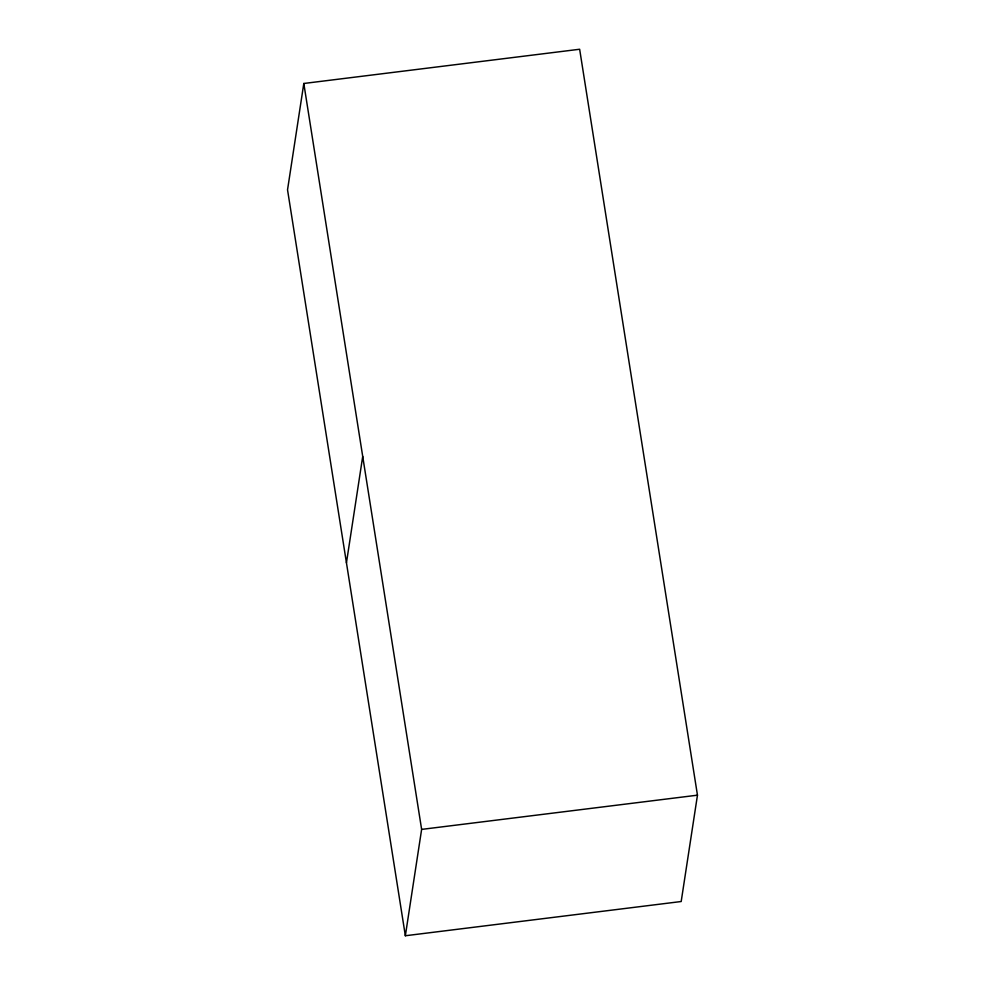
<?xml version="1.0" encoding="UTF-8"?>
<svg xmlns="http://www.w3.org/2000/svg" width="985" height="985" viewBox="0 0 985 985"><rect width="100%" height="100%" fill="white"/><g stroke="black" fill="none" stroke-linecap="round" stroke-linejoin="round"><path stroke-width="1.48" d="M303.811 83.479L287.534 189.822L405.352 935.75L681.189 901.521L697.466 795.178L579.648 49.25L303.811 83.479L421.629 829.395L405.352 935.75M346.449 562.792L362.714 456.437M421.629 829.395L697.466 795.178"/></g></svg>
